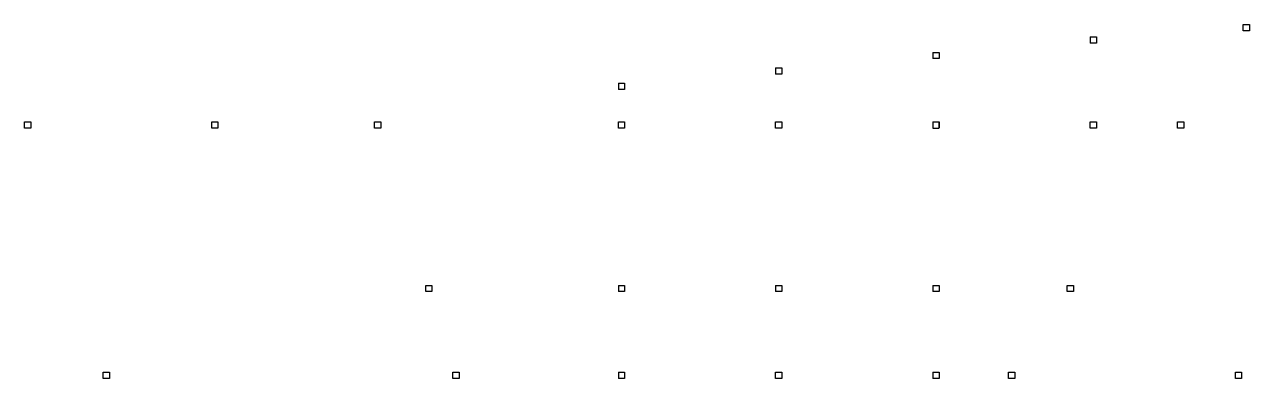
# Model space of a CAD drawing. Header units: millimetres. Extents: x -5657 to 14604, y -1609 to 2067.
# Drawn here: x 1 to 593, y 192 to 363 of the extents above; entities that cross this region are included whole.
import ezdxf

# ---------------------------------------------------------------- set-up
doc = ezdxf.new("R2010")
doc.units = ezdxf.units.MM
doc.linetypes.add('ACAD_ISO02W100', pattern=[15, 12, -3])
doc.layers.add('str palen', color=220, linetype='Continuous')

msp = doc.modelspace()

# ---------------------------------------------------------------- linework, layer by layer
at = {"layer": 'str palen', "linetype": 'Continuous'}
for p, q in [((590, 363), (593, 363)), ((590, 360), (590, 363)), ((593, 363), (593, 360)), ((516, 357), (519, 357)), ((519, 357), (519, 354)), ((593, 360), (590, 360)), ((440, 349.53), (443, 349.53)), ((443, 349.53), (443, 346.53)), ((519, 354), (516, 354)), ((443, 346.53), (440, 346.53)), ((364, 342.06), (367, 342.06)), ((367, 339.06), (364, 339.06)), ((367, 342.06), (367, 339.06)), ((288, 334.59), (291, 334.59)), ((291, 331.59), (288, 331.59)), ((291, 334.59), (291, 331.59)), ((1, 316), (4, 316)), ((1, 313), (1, 316)), ((4, 316), (4, 313)), ((91.48, 316), (94.48, 316)), ((91.48, 313), (91.48, 316)), ((94.48, 316), (94.48, 313)), ((170.19, 316), (173.19, 316)), ((170.19, 313), (170.19, 316)), ((173.19, 316), (173.19, 313)), ((288, 316), (291, 316)), ((288, 313), (288, 316)), ((291, 316), (291, 313)), ((364, 316), (367, 316)), ((364, 313), (364, 316)), ((367, 316), (367, 313)), ((440, 316.05), (443, 316.05)), ((443, 316.05), (443, 313.05)), ((443, 313.05), (443, 316.05)), ((516, 316), (519, 316)), ((519, 316), (519, 313)), ((558.28, 316), (561.28, 316)), ((558.28, 313), (558.28, 316)), ((561.28, 316), (561.28, 313)), ((4, 313), (1, 313)), ((94.48, 313), (91.48, 313)), ((173.19, 313), (170.19, 313)), ((291, 313), (288, 313)), ((367, 313), (364, 313)), ((519, 313), (516, 313)), ((561.28, 313), (558.28, 313)), ((194.88, 237), (197.88, 237)), ((194.88, 234), (194.88, 237)), ((197.88, 237), (197.88, 234)), ((288, 237), (291, 237)), ((291, 237), (291, 234)), ((364, 237), (367, 237)), ((367, 237), (367, 234)), ((440, 237), (443, 237)), ((443, 237), (443, 234)), ((504.95, 237), (507.95, 237)), ((504.95, 234), (504.95, 237)), ((507.95, 237), (507.95, 234)), ((197.88, 234), (194.88, 234)), ((291, 234), (288, 234)), ((367, 234), (364, 234)), ((443, 234), (440, 234)), ((507.95, 234), (504.95, 234)), ((208, 195), (211, 195)), ((208, 192), (208, 195)), ((211, 192), (208, 192)), ((211, 195), (211, 192)), ((288, 195), (291, 195)), ((291, 192), (288, 192)), ((291, 195), (291, 192)), ((364, 195), (367, 195)), ((367, 192), (364, 192)), ((367, 195), (367, 192)), ((440, 195), (443, 195)), ((443, 192), (440, 192)), ((443, 195), (443, 192)), ((476.6, 195), (479.6, 195)), ((476.6, 192), (476.6, 195)), ((479.6, 192), (476.6, 192)), ((479.6, 195), (479.6, 192)), ((586.2, 195), (589.2, 195)), ((586.2, 192), (586.2, 195)), ((589.2, 192), (586.2, 192)), ((589.2, 195), (589.2, 192))]:
    msp.add_line(p, q, dxfattribs=at)
at = {"layer": 'str palen', "linetype": 'ACAD_ISO02W100'}
for p, q in [((516, 357), (516, 354)), ((440, 349.53), (440, 346.53)), ((364, 342.06), (364, 339.06)), ((288, 334.59), (288, 331.59)), ((440, 316.05), (440, 313)), ((516, 313), (516, 316)), ((440, 313), (443, 313)), ((288, 237), (288, 234)), ((364, 237), (364, 234)), ((440, 237), (440, 234)), ((288, 195), (288, 192)), ((364, 192), (364, 195)), ((440, 195), (440, 192))]:
    msp.add_line(p, q, dxfattribs=at)
at = {"layer": 'str palen'}
for p, q in [((39.06, 195), (42.06, 195)), ((39.06, 192), (39.06, 195)), ((42.06, 192), (39.06, 192)), ((42.06, 195), (42.06, 192))]:
    msp.add_line(p, q, dxfattribs=at)

doc.saveas('drawing.dxf')
